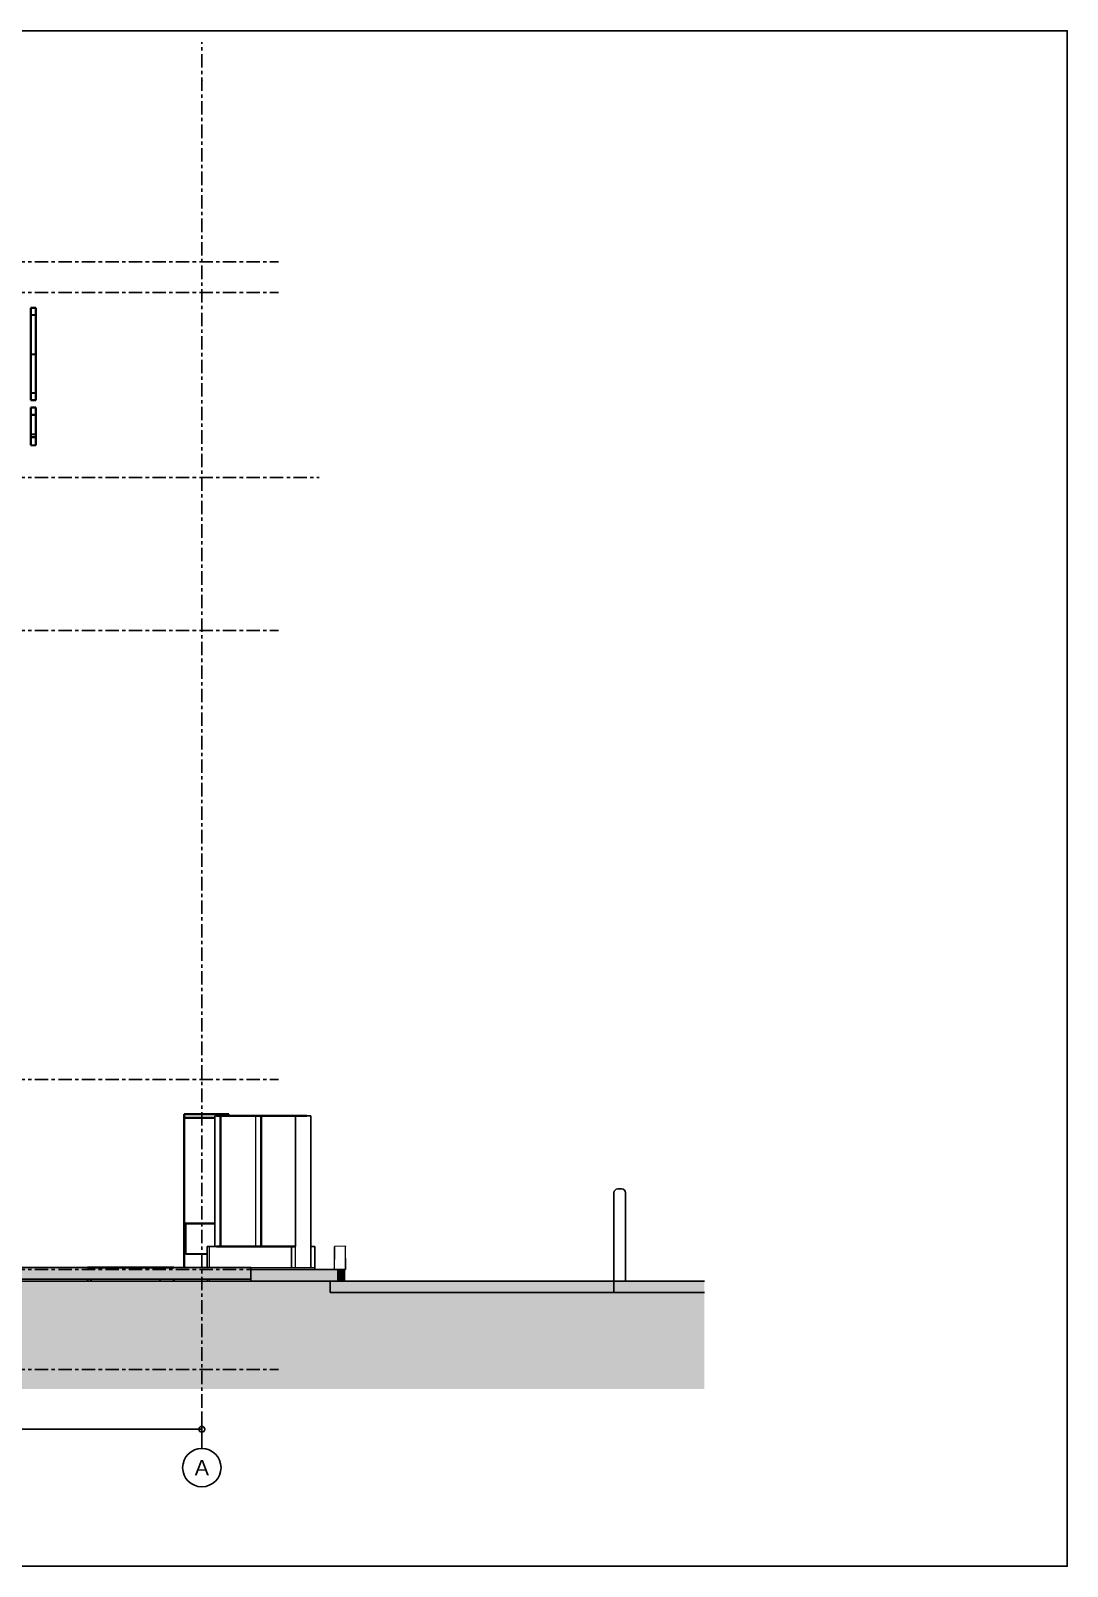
# Model space of a CAD drawing. Header units: millimetres. Extents: x -1379 to 1385823, y -4884429 to 548763.
# Drawn here: x 519040 to 532546, y -2347541 to -2327541 of the extents above; entities that cross this region are included whole.
import ezdxf
from ezdxf.enums import TextEntityAlignment as Align

# ---------------------------------------------------------------- set-up
doc = ezdxf.new("R2010")
doc.units = ezdxf.units.MM
doc.linetypes.add('CENTER', pattern=[50.8, 31.75, -6.35, 6.35, -6.35])
doc.linetypes.add('TA_GL_000.70000', pattern=[1.925, 0.7, -0.175, 0.175, -0.175, 0.7])
for name, color, linetype in [('000 - 0_SYM_DWG_GRID-BUBBLE_MAIN_COLOR_6', 6, 'Continuous'), ('000 - 0_SYM_DWG_GRIDLINE_MAIN_COLOR_251', 251, 'Continuous'), ('000 - 0_SYM_DWG_SLOPE-SYM_TEXT_COLOR_3', 3, 'Continuous'), ('000 - D I M', 1, 'Continuous'), ('000 - GRID', 251, 'CENTER')]:
    doc.layers.add(name, color=color, linetype=linetype)
for name, color, linetype, lineweight in [('A-DETL-GENF', 2, 'Continuous', 35), ('A-DETL-THIN', 1, 'Continuous', 25), ('A-FLOR-E', 2, 'Continuous', 35), ('A-FLOR-FNSH', 2, 'Continuous', 70), ('A-FLOR-PATT', 1, 'Continuous', 70), ('A-GENM', 1, 'Continuous', 35), ('A-GLAZ-CURT', 2, 'Continuous', 35), ('A-GLAZ-CWMG', 2, 'Continuous', 35), ('Q-CASE', 2, 'Continuous', 35), ('WALL-E', 2, 'Continuous', 50)]:
    doc.layers.add(name, color=color, linetype=linetype, lineweight=lineweight)
doc.styles.add('ARIAL', font='arial.ttf')
doc.styles.add('FAMELINE_FOR_CKST', font='arial.ttf')
doc.styles.add('TA', font='', dxfattribs={"height": 4.5})
doc.styles.get('TA').set_extended_font_data('Cordia New')
doc.dimstyles.new('FAMELINE-CKST_C-C', dxfattribs={"dimtxt": 0.3, "dimasz": 0.15, "dimexe": 0.1, "dimexo": 0.1, "dimgap": 0.05, "dimtad": 1, "dimzin": 0, "dimdsep": 46, "dimtxsty": 'FAMELINE_FOR_CKST', "dimblk": 'ORIGIN', "dimblk1": 'ORIGIN', "dimblk2": 'ORIGIN', "dimsah": 1, "dimcen": 0.1, "dimdle": 0.1, "dimclrd": 256, "dimclre": 256, "dimclrt": 3, "dimadec": 0, "dimazin": 0, "dimtfac": 1, "dimtix": 1, "dimtmove": 2, "dimatfit": 3, "dimfxl": 1, "dimtolj": 1, "dimtzin": 0, "dimlwd": -1, "dimlwe": -1, "dimarcsym": 0})

# ---------------------------------------------------------------- blocks, each defined once
blk = doc.blocks.new('MRTA_Logo - MRTA Logo W Text-5902323-IV01 - ELEVATION 3')
at = {"layer": 'A-GENM'}
for p, q in [((297250, 113825), (297250, 113504)), ((297250, 113441), (297250, 113825)), ((297317, 113825), (297250, 113825)), ((297250, 113825), (297317, 113825)), ((297250, 113824), (297250, 113729)), ((297250, 113793), (297250, 113824)), ((297250, 113823), (297250, 113223)), ((297250, 113223), (297250, 113823)), ((297250, 113823), (297250, 113665)), ((297250, 113792), (297250, 113823)), ((297317, 113825), (297317, 113441)), ((297317, 113504), (297317, 113825)), ((297317, 113824), (297317, 113793)), ((297317, 113729), (297317, 113824)), ((297317, 113823), (297317, 113223)), ((297317, 113223), (297317, 113823)), ((297317, 113823), (297317, 113792)), ((297317, 113665), (297317, 113823)), ((297250, 113729), (297250, 113793)), ((297250, 113665), (297250, 113792)), ((297250, 113728), (297250, 113601)), ((297250, 113221), (297250, 113728)), ((297317, 113728), (297250, 113728)), ((297250, 113665), (297250, 113602)), ((297250, 113224), (297250, 113665)), ((297250, 113602), (297250, 113224)), ((297250, 113601), (297250, 113223)), ((297317, 113793), (297317, 113729)), ((297317, 113792), (297317, 113665)), ((297317, 113728), (297317, 113221)), ((297317, 113601), (297317, 113728)), ((297317, 113665), (297317, 113224)), ((297317, 113602), (297317, 113665)), ((297317, 113224), (297317, 113602)), ((297317, 113223), (297317, 113601)), ((297250, 113504), (297250, 113441)), ((297250, 113441), (297250, 113225)), ((297250, 113378), (297250, 113441)), ((297317, 113441), (297317, 113504)), ((297317, 113441), (297317, 113378)), ((297317, 113225), (297317, 113441)), ((297250, 113225), (297250, 113378)), ((297250, 113225), (297250, 113008)), ((297250, 113071), (297250, 113225)), ((297250, 113224), (297250, 112847)), ((297250, 112784), (297250, 113224)), ((297250, 113223), (297250, 112623)), ((297250, 112623), (297250, 113223)), ((297250, 113223), (297250, 112846)), ((297250, 112718), (297250, 113221)), ((297250, 113221), (297317, 113221)), ((297317, 113378), (297317, 113225)), ((297317, 113225), (297317, 113071)), ((297317, 113008), (297317, 113225)), ((297317, 113224), (297317, 112784)), ((297317, 112847), (297317, 113224)), ((297317, 113223), (297317, 112623)), ((297317, 112623), (297317, 113223)), ((297317, 112846), (297317, 113223)), ((297317, 113221), (297317, 112718)), ((297250, 113008), (297250, 113071)), ((297250, 112624), (297250, 113008)), ((297250, 113008), (297250, 112945)), ((297317, 113071), (297317, 113008)), ((297317, 112945), (297317, 113008)), ((297317, 113008), (297317, 112624)), ((297250, 112945), (297250, 112624)), ((297250, 112847), (297250, 112784)), ((297250, 112846), (297250, 112718)), ((297317, 112624), (297317, 112945)), ((297317, 112784), (297317, 112847)), ((297317, 112718), (297317, 112846)), ((297250, 112655), (297250, 112783)), ((297250, 112783), (297250, 112623)), ((297250, 112656), (297250, 112719)), ((297250, 112719), (297250, 112624)), ((297250, 112718), (297317, 112718)), ((297250, 112624), (297250, 112656)), ((297250, 112623), (297250, 112655)), ((297317, 112624), (297250, 112624)), ((297250, 112624), (297317, 112624)), ((297317, 112623), (297250, 112623)), ((297317, 112623), (297250, 112623)), ((297250, 112623), (297317, 112623)), ((297250, 112623), (297317, 112623)), ((297317, 112623), (297317, 112783)), ((297317, 112783), (297317, 112655)), ((297317, 112624), (297317, 112719)), ((297317, 112719), (297317, 112656)), ((297317, 112656), (297317, 112624)), ((297317, 112655), (297317, 112623)), ((297317, 112529), (297250, 112529)), ((297250, 112488), (297250, 112529)), ((297250, 112529), (297250, 112035)), ((297250, 112529), (297317, 112529)), ((297250, 112214), (297250, 112488)), ((297317, 112430), (297250, 112430)), ((297317, 112430), (297250, 112430)), ((297250, 112430), (297250, 112326)), ((297250, 112390), (297250, 112430)), ((297250, 112430), (297250, 112236)), ((297250, 112390), (297250, 112430)), ((297250, 112430), (297250, 112195)), ((297250, 112390), (297250, 112430)), ((297250, 112430), (297250, 112035)), ((297250, 112390), (297250, 112430)), ((297250, 112430), (297250, 112401)), ((297250, 112390), (297250, 112430)), ((297317, 112430), (297250, 112430)), ((297250, 112430), (297317, 112430)), ((297250, 112401), (297250, 112344)), ((297317, 112035), (297317, 112529)), ((297317, 112529), (297317, 112488)), ((297317, 112488), (297317, 112214)), ((297317, 112430), (297317, 112390)), ((297317, 112326), (297317, 112430)), ((297317, 112430), (297317, 112390)), ((297317, 112236), (297317, 112430)), ((297317, 112430), (297317, 112390)), ((297317, 112035), (297317, 112430)), ((297317, 112430), (297317, 112390)), ((297317, 112195), (297317, 112430)), ((297317, 112430), (297317, 112390)), ((297317, 112401), (297317, 112430)), ((297317, 112344), (297317, 112401)), ((297250, 112181), (297250, 112390)), ((297250, 112326), (297250, 112390)), ((297250, 112146), (297250, 112390)), ((297250, 112326), (297250, 112390)), ((297250, 112326), (297250, 112390)), ((297250, 112344), (297250, 112326)), ((297250, 112220), (297250, 112326)), ((297250, 112326), (297250, 112221)), ((297250, 112035), (297250, 112326)), ((297250, 112210), (297250, 112326)), ((297250, 112325), (297250, 112321)), ((297250, 112321), (297250, 112303)), ((297250, 112303), (297250, 112301)), ((297250, 112300), (297250, 112286)), ((297250, 112284), (297250, 112255)), ((297250, 112244), (297250, 112284)), ((297250, 112283), (297250, 112266)), ((297250, 112266), (297250, 112035)), ((297250, 112255), (297250, 112199)), ((297250, 112181), (297250, 112244)), ((297250, 112235), (297250, 112218)), ((297250, 112221), (297250, 112209)), ((297250, 112218), (297250, 112220)), ((297250, 112210), (297250, 112214)), ((297250, 112183), (297250, 112210)), ((297317, 112390), (297317, 112181)), ((297317, 112390), (297317, 112326)), ((297317, 112390), (297317, 112326)), ((297317, 112390), (297317, 112146)), ((297317, 112390), (297317, 112326)), ((297317, 112326), (297317, 112344)), ((297317, 112326), (297317, 112035)), ((297317, 112221), (297317, 112326)), ((297317, 112326), (297317, 112220)), ((297317, 112326), (297317, 112210)), ((297317, 112321), (297317, 112325)), ((297317, 112303), (297317, 112321)), ((297317, 112286), (297317, 112303)), ((297317, 112284), (297317, 112244)), ((297317, 112255), (297317, 112284)), ((297317, 112266), (297317, 112283)), ((297317, 112035), (297317, 112266)), ((297317, 112199), (297317, 112255)), ((297317, 112244), (297317, 112181)), ((297317, 112218), (297317, 112235)), ((297317, 112209), (297317, 112221)), ((297317, 112220), (297317, 112218)), ((297317, 112214), (297317, 112210)), ((297317, 112210), (297317, 112183)), ((297250, 112199), (297250, 112181)), ((297250, 112195), (297250, 112178)), ((297250, 112119), (297250, 112183)), ((297250, 112162), (297250, 112181)), ((297250, 112181), (297317, 112181)), ((297250, 112177), (297250, 112141)), ((297250, 112157), (297250, 112168)), ((297250, 112168), (297250, 112167)), ((297250, 112167), (297250, 112035)), ((297250, 112139), (297250, 112162)), ((297250, 112035), (297250, 112157)), ((297250, 112142), (297250, 112146)), ((297317, 112139), (297250, 112139)), ((297250, 112098), (297250, 112139)), ((297250, 112139), (297250, 112109)), ((297250, 112098), (297250, 112139)), ((297250, 112139), (297317, 112139)), ((297250, 112035), (297250, 112119)), ((297250, 112109), (297250, 112053)), ((297250, 112035), (297250, 112098)), ((297250, 112035), (297250, 112098)), ((297250, 112035), (297250, 112073)), ((297250, 112072), (297250, 112068)), ((297250, 112068), (297250, 112035)), ((297250, 112053), (297250, 112035)), ((297250, 112035), (297317, 112035)), ((297250, 112035), (297317, 112035)), ((297250, 112035), (297317, 112035)), ((297250, 112035), (297317, 112035)), ((297250, 112035), (297317, 112035)), ((297250, 112035), (297317, 112035)), ((297250, 112035), (297317, 112035)), ((297250, 112035), (297317, 112035)), ((297250, 112035), (297317, 112035)), ((297250, 112035), (297317, 112035)), ((297317, 112181), (297317, 112199)), ((297317, 112178), (297317, 112195)), ((297317, 112183), (297317, 112119)), ((297317, 112181), (297317, 112162)), ((297317, 112141), (297317, 112177)), ((297317, 112167), (297317, 112168)), ((297317, 112168), (297317, 112157)), ((297317, 112035), (297317, 112167)), ((297317, 112162), (297317, 112139)), ((297317, 112157), (297317, 112035)), ((297317, 112146), (297317, 112142)), ((297317, 112139), (297317, 112098)), ((297317, 112139), (297317, 112098)), ((297317, 112109), (297317, 112139)), ((297317, 112119), (297317, 112035)), ((297317, 112053), (297317, 112109)), ((297317, 112098), (297317, 112035)), ((297317, 112098), (297317, 112035)), ((297317, 112073), (297317, 112035)), ((297317, 112068), (297317, 112072)), ((297317, 112035), (297317, 112068)), ((297317, 112035), (297317, 112053))]:
    blk.add_line(p, q, dxfattribs=at)
blk = doc.blocks.new('Curtain Panel Precast - Precast-5949623-IV01 - ELEVATION 3')
at = {"layer": 'A-GLAZ-CURT'}
for p, q in [((299730, 103300), (299670, 103300)), ((299670, 103300), (299730, 103300)), ((299730, 101600), (299670, 101600)), ((299670, 101600), (299730, 101600))]:
    blk.add_line(p, q, dxfattribs=at)
blk = doc.blocks.new('Rectangular Mullion - Mullion_H-Beam-5466421-IV01 - ELEVATION 3')
at = {"layer": 'A-GLAZ-CWMG', "color": 8, "lineweight": 9}
for p, q in [((299650, 103300), (299660, 103300)), ((299660, 103300), (299650, 103300)), ((299650, 103300), (299650, 101600)), ((299650, 101600), (299650, 103300)), ((299660, 103300), (299740, 103300)), ((299740, 103300), (299660, 103300)), ((299740, 103300), (299750, 103300)), ((299750, 103300), (299740, 103300)), ((299650, 101600), (299660, 101600)), ((299660, 101600), (299650, 101600)), ((299660, 101600), (299740, 101600)), ((299740, 101600), (299660, 101600)), ((299740, 101600), (299750, 101600)), ((299750, 101600), (299740, 101600))]:
    blk.add_line(p, q, dxfattribs=at)
blk = doc.blocks.new('Curtain Panel Precast - Precast-V146-IV01 - ELEVATION 3')
at = {"layer": 'A-GLAZ-CURT'}
for p, q in [((300830, 103300), (300770, 103300)), ((300770, 103300), (300830, 103300))]:
    blk.add_line(p, q, dxfattribs=at)
blk = doc.blocks.new('Rectangular Mullion - Mullion_Beam 300x700-V147-IV01 - ELEVATION 3')
at = {"layer": 'A-GLAZ-CWMG', "color": 8, "lineweight": 9}
for p, q in [((300700, 101600), (300650, 101600)), ((300650, 101600), (300650, 101325)), ((300950, 101600), (300900, 101600)), ((300950, 101300), (300950, 101600))]:
    blk.add_line(p, q, dxfattribs=at)
blk = doc.blocks.new('Rectangular Mullion - Mullion_H-Beam-V148-IV01 - ELEVATION 3')
at = {"layer": 'A-GLAZ-CWMG', "color": 8, "lineweight": 9}
for p, q in [((300750, 103300), (300760, 103300)), ((300760, 103300), (300750, 103300)), ((300760, 103300), (300840, 103300)), ((300840, 103300), (300760, 103300)), ((300840, 103300), (300850, 103300)), ((300850, 103300), (300840, 103300))]:
    blk.add_line(p, q, dxfattribs=at)
blk = doc.blocks.new('Rectangular Mullion - Mullion_H-Beam-V149-IV01 - ELEVATION 3')
at = {"layer": 'A-GLAZ-CWMG', "color": 8, "lineweight": 9}
for p, q in [((300750, 103300), (300760, 103300)), ((300760, 103300), (300750, 103300)), ((300760, 103300), (300840, 103300)), ((300840, 103300), (300760, 103300)), ((300840, 103300), (300850, 103300)), ((300850, 103300), (300840, 103300))]:
    blk.add_line(p, q, dxfattribs=at)
blk = doc.blocks.new('Curtain Panel Precast - Precast-5941517-IV01 - ELEVATION 3')
at = {"layer": 'A-GLAZ-CURT'}
for p, q in [((300830, 103300), (300770, 103300)), ((300770, 103300), (300830, 103300))]:
    blk.add_line(p, q, dxfattribs=at)
blk = doc.blocks.new('Rectangular Mullion - Mullion_H-Beam-V150-IV01 - ELEVATION 3')
at = {"layer": 'A-GLAZ-CWMG', "color": 8, "lineweight": 9}
for p, q in [((300750, 103300), (300760, 103300)), ((300760, 103300), (300750, 103300)), ((300760, 103300), (300840, 103300)), ((300840, 103300), (300760, 103300)), ((300840, 103300), (300850, 103300)), ((300850, 103300), (300840, 103300))]:
    blk.add_line(p, q, dxfattribs=at)
blk = doc.blocks.new('Curtain Panel Precast - Precast-5949621-IV01 - ELEVATION 3')
at = {"layer": 'A-GLAZ-CURT'}
for p, q in [((300274, 103300), (300232, 103300)), ((300232, 103300), (300754, 103300)), ((300797, 103300), (300274, 103300)), ((300754, 103300), (300797, 103300)), ((300700, 101600), (300232, 101600)), ((300232, 101600), (300274, 101600)), ((300274, 101600), (300700, 101600))]:
    blk.add_line(p, q, dxfattribs=at)
blk = doc.blocks.new('Rectangular Mullion - Mullion_Beam 300x700-5949619-IV01 - ELEVATION 3')
at = {"layer": 'A-GLAZ-CWMG', "color": 8, "lineweight": 9}
for p, q in [((300144, 101600), (300700, 101600)), ((300356, 101600), (300700, 101600)), ((300920, 101600), (300900, 101600)), ((300900, 101600), (300920, 101600))]:
    blk.add_line(p, q, dxfattribs=at)
blk = doc.blocks.new('Rectangular Mullion - Mullion_H-Beam-V151-IV01 - ELEVATION 3')
at = {"layer": 'A-GLAZ-CWMG', "color": 8, "lineweight": 9}
for p, q in [((300715, 103300), (300708, 103300)), ((300708, 103300), (300779, 103300)), ((300747, 103300), (300715, 103300)), ((300804, 103300), (300747, 103300)), ((300786, 103300), (300754, 103300)), ((300754, 103300), (300811, 103300)), ((300779, 103300), (300772, 103300)), ((300772, 103300), (300804, 103300)), ((300779, 103300), (300786, 103300)), ((300850, 103300), (300779, 103300)), ((300811, 103300), (300843, 103300)), ((300843, 103300), (300850, 103300))]:
    blk.add_line(p, q, dxfattribs=at)
blk = doc.blocks.new('Curtain Panel Precast - Precast-V152-IV01 - ELEVATION 3')
at = {"layer": 'A-GLAZ-CURT'}
for p, q in [((299745, 103300), (299703, 103300)), ((299703, 103300), (300225, 103300)), ((300267, 103300), (299745, 103300)), ((300225, 103300), (300267, 103300)), ((300225, 101600), (299703, 101600)), ((299703, 101600), (299745, 101600)), ((299745, 101600), (300267, 101600)), ((300267, 101600), (300225, 101600))]:
    blk.add_line(p, q, dxfattribs=at)
blk = doc.blocks.new('Rectangular Mullion - Mullion_Beam 300x700-5949620-IV01 - ELEVATION 3')
at = {"layer": 'A-GLAZ-CWMG', "color": 8, "lineweight": 9}
for p, q in [((299579, 101325), (299579, 101600)), ((299579, 101600), (299791, 101600)), ((299579, 101600), (300144, 101600)), ((299791, 101600), (300356, 101600)), ((299579, 101150), (299579, 101175))]:
    blk.add_line(p, q, dxfattribs=at)
blk = doc.blocks.new('Rectangular Mullion - Mullion_H-Beam-V153-IV01 - ELEVATION 3')
at = {"layer": 'A-GLAZ-CWMG', "color": 8, "lineweight": 9}
for p, q in [((299657, 103300), (299650, 103300)), ((299650, 103300), (299720, 103300)), ((299650, 103300), (299650, 101600)), ((299689, 103300), (299657, 103300)), ((299745, 103300), (299689, 103300)), ((299727, 103300), (299696, 103300)), ((299696, 103300), (299752, 103300)), ((299720, 103300), (299713, 103300)), ((299713, 103300), (299745, 103300)), ((299720, 103300), (299727, 103300)), ((299791, 103300), (299720, 103300)), ((299720, 101600), (299720, 103300)), ((299727, 103300), (299727, 101600)), ((299752, 103300), (299784, 103300)), ((299784, 103300), (299791, 103300)), ((299720, 101600), (299650, 101600)), ((299650, 101600), (299657, 101600)), ((299657, 101600), (299689, 101600)), ((299689, 101600), (299745, 101600)), ((299752, 101600), (299696, 101600)), ((299696, 101600), (299727, 101600)), ((299745, 101600), (299713, 101600)), ((299713, 101600), (299720, 101600)), ((299720, 101600), (299791, 101600)), ((299727, 101600), (299720, 101600)), ((299784, 101600), (299752, 101600)), ((299791, 101600), (299784, 101600))]:
    blk.add_line(p, q, dxfattribs=at)
blk = doc.blocks.new('Rectangular Mullion - Mullion_H-Beam-V154-IV01 - ELEVATION 3')
at = {"layer": 'A-GLAZ-CWMG', "color": 8, "lineweight": 9}
for p, q in [((300186, 103300), (300179, 103300)), ((300179, 103300), (300250, 103300)), ((300179, 103300), (300179, 101600)), ((300218, 103300), (300186, 103300)), ((300274, 103300), (300218, 103300)), ((300257, 103300), (300225, 103300)), ((300225, 103300), (300281, 103300)), ((300250, 103300), (300243, 103300)), ((300243, 103300), (300274, 103300)), ((300250, 103300), (300257, 103300)), ((300320, 103300), (300250, 103300)), ((300250, 101600), (300250, 103300)), ((300257, 103300), (300257, 101600)), ((300281, 103300), (300313, 103300)), ((300313, 103300), (300320, 103300)), ((300250, 101600), (300179, 101600)), ((300179, 101600), (300186, 101600)), ((300186, 101600), (300218, 101600)), ((300218, 101600), (300274, 101600)), ((300281, 101600), (300225, 101600)), ((300225, 101600), (300257, 101600)), ((300274, 101600), (300243, 101600)), ((300243, 101600), (300250, 101600)), ((300250, 101600), (300320, 101600)), ((300257, 101600), (300250, 101600)), ((300313, 101600), (300281, 101600)), ((300320, 101600), (300313, 101600))]:
    blk.add_line(p, q, dxfattribs=at)
blk = doc.blocks.new('Curtain Panel Blockwork - Precast-5940458-IV01 - ELEVATION 3')
at = {"layer": 'A-GLAZ-CURT'}
for p, q in [((300850, 103300), (300750, 103300)), ((300750, 103300), (300850, 103300))]:
    blk.add_line(p, q, dxfattribs=at)
blk = doc.blocks.new('Rectangular Mullion - Column 200x200-5465410-IV01 - ELEVATION 3')
at = {"layer": 'A-GLAZ-CWMG', "color": 8, "lineweight": 9}
for p, q in [((300900, 103300), (300700, 103300)), ((300700, 103300), (300900, 103300)), ((300700, 103300), (300700, 101600)), ((300700, 103300), (300700, 101600)), ((300900, 101600), (300900, 103300)), ((300900, 103300), (300900, 101600))]:
    blk.add_line(p, q, dxfattribs=at)
blk = doc.blocks.new('Rectangular Mullion - Column 200x200-5465411-IV01 - ELEVATION 3')
at = {"layer": 'A-GLAZ-CWMG', "color": 8, "lineweight": 9}
for p, q in [((300900, 103300), (300700, 103300)), ((300700, 103300), (300900, 103300)), ((300700, 101325), (300700, 103300)), ((300700, 101325), (300700, 103300)), ((300900, 103300), (300900, 101325)), ((300900, 101325), (300900, 103300))]:
    blk.add_line(p, q, dxfattribs=at)
blk = doc.blocks.new('Rectangular Mullion - Mullion_Beam 300x700-5949622-IV01 - ELEVATION 3')
at = {"layer": 'A-GLAZ-CWMG', "color": 8, "lineweight": 9}
for p, q in [((299850, 101600), (299550, 101600)), ((299550, 101600), (299550, 101325)), ((299550, 101175), (299550, 101150))]:
    blk.add_line(p, q, dxfattribs=at)
blk = doc.blocks.new('Rectangular Mullion - Mullion_Beam 300x700-5941516-IV01 - ELEVATION 3')
at = {"layer": 'A-GLAZ-CWMG', "color": 8, "lineweight": 9}
for p, q in [((300650, 101600), (300700, 101600)), ((300900, 101600), (300950, 101600)), ((300950, 101600), (300950, 101300))]:
    blk.add_line(p, q, dxfattribs=at)
blk = doc.blocks.new('Rectangular Mullion - Mullion_H-Beam-5464833-IV01 - ELEVATION 3')
at = {"layer": 'A-GLAZ-CWMG', "color": 8, "lineweight": 9}
for p, q in [((299650, 103300), (299660, 103300)), ((299660, 103300), (299650, 103300)), ((299650, 101600), (299650, 103300)), ((299650, 103300), (299650, 101600)), ((299660, 103300), (299740, 103300)), ((299740, 103300), (299660, 103300)), ((299740, 103300), (299750, 103300)), ((299750, 103300), (299740, 103300)), ((299650, 101600), (299660, 101600)), ((299660, 101600), (299650, 101600)), ((299660, 101600), (299740, 101600)), ((299740, 101600), (299660, 101600)), ((299740, 101600), (299750, 101600)), ((299750, 101600), (299740, 101600))]:
    blk.add_line(p, q, dxfattribs=at)
blk = doc.blocks.new('Curtain Panel Precast - Precast-5464831-IV01 - ELEVATION 3')
at = {"layer": 'A-GLAZ-CURT'}
for p, q in [((299730, 103300), (299670, 103300)), ((299670, 103300), (299730, 103300)), ((299730, 101600), (299670, 101600)), ((299670, 101600), (299730, 101600))]:
    blk.add_line(p, q, dxfattribs=at)
blk = doc.blocks.new('Curtain Panel Precast - Precast w MRTA Logo-5466455-IV01 - ELEVATION 3')
at = {"layer": 'A-GLAZ-CURT'}
for p, q in [((299730, 103300), (299670, 103300)), ((299670, 103300), (299730, 103300)), ((299730, 101600), (299670, 101600)), ((299670, 101600), (299730, 101600))]:
    blk.add_line(p, q, dxfattribs=at)
blk = doc.blocks.new('Rectangular Mullion - Mullion_Beam 300x700-5466502-IV01 - ELEVATION 3')
at = {"layer": 'A-GLAZ-CWMG', "color": 8, "lineweight": 9}
for p, q in [((299550, 101325), (299550, 101600)), ((299550, 101600), (299850, 101600))]:
    blk.add_line(p, q, dxfattribs=at)
blk = doc.blocks.new('Rectangular Mullion - Mullion_H-Beam-5464829-IV01 - ELEVATION 3')
at = {"layer": 'A-GLAZ-CWMG', "color": 8, "lineweight": 9}
for p, q in [((299650, 103300), (299660, 103300)), ((299660, 103300), (299650, 103300)), ((299650, 101600), (299650, 103300)), ((299650, 103300), (299650, 101600)), ((299660, 103300), (299740, 103300)), ((299740, 103300), (299660, 103300)), ((299740, 103300), (299750, 103300)), ((299750, 103300), (299740, 103300)), ((299650, 101600), (299660, 101600)), ((299660, 101600), (299650, 101600)), ((299660, 101600), (299740, 101600)), ((299740, 101600), (299660, 101600)), ((299740, 101600), (299750, 101600)), ((299750, 101600), (299740, 101600))]:
    blk.add_line(p, q, dxfattribs=at)
blk = doc.blocks.new('Rectangular Mullion - Mullion_Beam 300x700-5466436-IV01 - ELEVATION 3')
at = {"layer": 'A-GLAZ-CWMG', "color": 8, "lineweight": 9}
blk.add_line((299850, 101600), (299830, 101600), dxfattribs=at)
blk = doc.blocks.new('DPA_GM-Manhole Cover Type 2 - 600x600-V136-IV01 - ELEVATION 3')
at = {"layer": 'A-GENM', "lineweight": 9}
h = blk.add_hatch(dxfattribs=at)
h.set_pattern_fill('FP_49', color=256, style=0, pattern_type=2)
h.set_pattern_definition([(87.236, (298194.556, 0), (-1.62598107, 33.67558542), []), (92.764, (298194.556, 0), (-4.87760347, 33.67596877), [84.288, -50.573])])
h.paths.add_polyline_path([(298170, 101325), (298180, 101325), (298180, 101327), (298160, 101327), (298160, 101325)])
h = blk.add_hatch(dxfattribs=at)
h.set_pattern_fill('FP_50', color=256, style=0, pattern_type=2)
h.set_pattern_definition([(53.483, (295143.12, 0), (-24.93489, 33.67606), []), (126.517, (295143.12, 0), (-74.804, 33.67637), [104.756, -62.853])])
h.paths.add_polyline_path([(298184, 101325), (298264, 101325), (298264, 101327), (298180, 101327), (298180, 101325)])
h = blk.add_hatch(dxfattribs=at)
h.set_pattern_fill('FP_51', color=256, style=0, pattern_type=2)
h.set_pattern_definition([(45.033, (292098.854, 0), (-33.636283, 33.676074), []), (134.967, (292098.854, 0), (-100.910215, 33.675396), [118.993, -71.396])])
h.paths.add_polyline_path([(298384, 101325), (298384, 101327), (298264, 101327), (298264, 101325), (298379, 101325)])
h = blk.add_hatch(dxfattribs=at)
h.set_pattern_fill('FP_52', color=256, style=0, pattern_type=2)
h.set_pattern_definition([(56.093, (295293.025, 0), (-22.634779, 33.676643), []), (123.907, (295293.025, 0), (-67.905139, 33.674984), [101.44, -60.864])])
h.paths.add_polyline_path([(298460, 101325), (298460, 101327), (298384, 101327), (298384, 101325)])
h = blk.add_hatch(dxfattribs=at)
h.set_pattern_fill('FP_48', color=256, style=0, pattern_type=2)
h.set_pattern_definition([(87.236, (298494.206, 0), (-1.62598107, 33.67558542), []), (92.764, (298494.206, 0), (-4.87760347, 33.67596877), [84.288, -50.573])])
h.paths.add_polyline_path([(298460, 101325), (298480, 101325), (298480, 101327), (298460, 101327)])
h = blk.add_hatch(dxfattribs=at)
h.set_pattern_fill('FP_47', color=256, style=0, pattern_type=2)
h.set_pattern_definition([(53.483, (295285.7, 0), (-24.93489, 33.67606), []), (126.517, (295285.7, 0), (-74.804, 33.67637), [104.756, -62.853])])
h.paths.add_polyline_path([(298564, 101325), (298569, 101325), (298569, 101327), (298480, 101327), (298480, 101325)])
h = blk.add_hatch(dxfattribs=at)
h.set_pattern_fill('FP_46', color=256, style=0, pattern_type=2)
h.set_pattern_definition([(45.033, (292099.096, 0), (-33.636283, 33.676074), []), (134.967, (292099.096, 0), (-100.910215, 33.675396), [118.993, -71.396])])
h.paths.add_polyline_path([(298679, 101325), (298679, 101327), (298569, 101327), (298569, 101325)])
h = blk.add_hatch(dxfattribs=at)
h.set_pattern_fill('FP_45', color=256, style=0, pattern_type=2)
h.set_pattern_definition([(56.093, (295450.093, 0), (-22.634779, 33.676643), []), (123.907, (295450.093, 0), (-67.905139, 33.674984), [101.44, -60.864])])
h.paths.add_polyline_path([(298684, 101325), (298760, 101325), (298760, 101327), (298679, 101327), (298679, 101325)])
at = {"layer": 'A-GENM'}
for p, q in [((298032, 101325), (297989, 101325)), ((297989, 101325), (298888, 101325)), ((298931, 101325), (298032, 101325)), ((298141, 101325), (298750, 101325)), ((298141, 101325), (298170, 101325)), ((298141, 101325), (298170, 101325)), ((298750, 101325), (298141, 101325)), ((298146, 101325), (298175, 101325)), ((298745, 101325), (298146, 101325)), ((298736, 101325), (298156, 101325)), ((298156, 101325), (298184, 101325)), ((298160, 101327), (298180, 101327)), ((298236, 101327), (298160, 101327)), ((298160, 101327), (298160, 101325)), ((298160, 101325), (298236, 101325)), ((298180, 101325), (298160, 101325)), ((298169, 101325), (298184, 101325)), ((298169, 101325), (298183, 101325)), ((298779, 101325), (298170, 101325)), ((298170, 101325), (298779, 101325)), ((298175, 101325), (298774, 101325)), ((298180, 101327), (298264, 101327)), ((298180, 101325), (298180, 101327)), ((298264, 101325), (298180, 101325)), ((298183, 101325), (298198, 101325)), ((298184, 101325), (298764, 101325)), ((298198, 101325), (298184, 101325)), ((298195, 101325), (298208, 101325)), ((298195, 101325), (298210, 101325)), ((298223, 101325), (298208, 101325)), ((298210, 101325), (298223, 101325)), ((298356, 101327), (298236, 101327)), ((298236, 101325), (298356, 101325)), ((298264, 101327), (298384, 101327)), ((298264, 101325), (298264, 101327)), ((298384, 101325), (298264, 101325)), ((298440, 101327), (298356, 101327)), ((298356, 101325), (298440, 101325)), ((298384, 101327), (298460, 101327)), ((298384, 101325), (298384, 101327)), ((298460, 101325), (298384, 101325)), ((298411, 101325), (298397, 101325)), ((298397, 101325), (298412, 101325)), ((298426, 101325), (298411, 101325)), ((298426, 101325), (298412, 101325)), ((298438, 101325), (298423, 101325)), ((298423, 101325), (298436, 101325)), ((298451, 101325), (298436, 101325)), ((298451, 101325), (298438, 101325)), ((298460, 101327), (298440, 101327)), ((298440, 101325), (298460, 101325)), ((298536, 101327), (298460, 101327)), ((298460, 101327), (298480, 101327)), ((298460, 101325), (298460, 101327)), ((298480, 101325), (298460, 101325)), ((298460, 101325), (298536, 101325)), ((298469, 101325), (298484, 101325)), ((298469, 101325), (298482, 101325)), ((298480, 101327), (298569, 101327)), ((298480, 101327), (298480, 101325)), ((298569, 101325), (298480, 101325)), ((298482, 101325), (298497, 101325)), ((298497, 101325), (298484, 101325)), ((298494, 101325), (298508, 101325)), ((298494, 101325), (298509, 101325)), ((298523, 101325), (298508, 101325)), ((298509, 101325), (298523, 101325)), ((298656, 101327), (298536, 101327)), ((298536, 101325), (298656, 101325)), ((298569, 101327), (298679, 101327)), ((298569, 101327), (298569, 101325)), ((298679, 101325), (298569, 101325)), ((298740, 101327), (298656, 101327)), ((298656, 101325), (298740, 101325)), ((298679, 101327), (298760, 101327)), ((298679, 101327), (298679, 101325)), ((298760, 101325), (298679, 101325)), ((298710, 101325), (298697, 101325)), ((298697, 101325), (298712, 101325)), ((298725, 101325), (298710, 101325)), ((298725, 101325), (298712, 101325)), ((298737, 101325), (298722, 101325)), ((298722, 101325), (298736, 101325)), ((298764, 101325), (298736, 101325)), ((298751, 101325), (298736, 101325)), ((298751, 101325), (298737, 101325)), ((298760, 101327), (298740, 101327)), ((298740, 101325), (298760, 101325)), ((298774, 101325), (298745, 101325)), ((298750, 101325), (298779, 101325)), ((298779, 101325), (298750, 101325)), ((298760, 101327), (298760, 101325)), ((298888, 101325), (298931, 101325)), ((297989, 101175), (297989, 101150)), ((298032, 101175), (298032, 101150)), ((298931, 101175), (298931, 101150))]:
    blk.add_line(p, q, dxfattribs=at)
blk = doc.blocks.new('DPA_GM-Manhole Cover Type 2 - 600x600-V137-IV01 - ELEVATION 3')
at = {"layer": 'A-GENM', "lineweight": 9}
h = blk.add_hatch(dxfattribs=at)
h.set_pattern_fill('FP_54', color=256, style=0, pattern_type=2)
h.set_pattern_definition([(45, (292109.053, 0), (-33.67596, 33.67596), []), (135, (292109.053, 0), (-101.027881, 33.67596), [119.062, -71.437])])
h.paths.add_polyline_path([(298760, 101325), (298868, 101325), (298868, 101327), (298760, 101327)])
h = blk.add_hatch(dxfattribs=at)
h.set_pattern_fill('FP_53', color=256, style=0, pattern_type=2)
h.set_pattern_definition([(54.736, (293316.103, 0), (-23.813104, 33.675876), []), (125.264, (293316.103, 0), (-71.437692, 33.676435), [103.111, -61.867])])
h.paths.add_polyline_path([(298868, 101325), (298953, 101325), (298953, 101327), (298868, 101327)])
at = {"layer": 'A-GENM'}
for p, q in [((299113, 101325), (298213, 101325)), ((298213, 101325), (299113, 101325)), ((298358, 101325), (298968, 101325)), ((298968, 101325), (298358, 101325)), ((298358, 101325), (298968, 101325)), ((298968, 101325), (298358, 101325)), ((298363, 101325), (298963, 101325)), ((298963, 101325), (298363, 101325)), ((298373, 101327), (298453, 101327)), ((298453, 101327), (298373, 101327)), ((298953, 101325), (298373, 101325)), ((298373, 101325), (298953, 101325)), ((298373, 101325), (298453, 101325)), ((298453, 101325), (298373, 101325)), ((298453, 101327), (298573, 101327)), ((298573, 101327), (298453, 101327)), ((298453, 101325), (298573, 101325)), ((298573, 101325), (298453, 101325)), ((298573, 101327), (298653, 101327)), ((298653, 101327), (298573, 101327)), ((298573, 101325), (298653, 101325)), ((298653, 101325), (298573, 101325)), ((298753, 101327), (298673, 101327)), ((298673, 101327), (298758, 101327)), ((298758, 101325), (298673, 101325)), ((298673, 101325), (298753, 101325)), ((298873, 101327), (298753, 101327)), ((298753, 101325), (298873, 101325)), ((298758, 101327), (298868, 101327)), ((298868, 101325), (298758, 101325)), ((298868, 101327), (298953, 101327)), ((298868, 101327), (298868, 101325)), ((298953, 101325), (298868, 101325)), ((298953, 101327), (298873, 101327)), ((298873, 101325), (298953, 101325)), ((298953, 101327), (298953, 101325)), ((298953, 101325), (298953, 101327)), ((299113, 101175), (299113, 101150)), ((299113, 101150), (299113, 101175))]:
    blk.add_line(p, q, dxfattribs=at)
blk = doc.blocks.new('DPA_FREESTANDING FH-FDC - _L_1200 X _D_600 _H_900MM-4081730-IV01 - ELEVATION 3')
at = {"layer": 'Q-CASE'}
for p, q in [((299250, 103325), (299830, 103325)), ((299830, 103325), (299250, 103325)), ((299250, 103325), (299250, 103275)), ((299250, 103275), (299250, 103325)), ((299250, 103275), (299300, 103275)), ((299300, 103275), (299250, 103275)), ((299250, 103275), (299250, 101900)), ((299250, 101900), (299250, 103275)), ((299650, 103275), (299250, 103275)), ((299250, 103275), (299650, 103275)), ((299250, 103275), (299250, 101900)), ((299250, 101900), (299250, 103275)), ((299650, 103275), (299250, 103275)), ((299250, 103275), (299650, 103275)), ((299250, 103275), (299650, 103275)), ((299650, 103275), (299250, 103275)), ((299830, 103300), (299830, 103325)), ((299830, 103300), (299830, 103325)), ((299250, 101900), (299250, 101325)), ((299250, 101325), (299250, 101900)), ((299250, 101900), (299650, 101900)), ((299650, 101900), (299250, 101900)), ((299300, 101900), (299250, 101900)), ((299250, 101900), (299300, 101900)), ((299250, 101900), (299650, 101900)), ((299250, 101900), (299650, 101900)), ((299250, 101900), (299650, 101900)), ((299250, 101900), (299650, 101900)), ((299270, 101500), (299270, 101900)), ((299650, 101900), (299270, 101900)), ((299650, 101900), (299270, 101900)), ((299550, 101500), (299270, 101500))]:
    blk.add_line(p, q, dxfattribs=at)
blk = doc.blocks.new('C-1-IV01_REV00_20260614-165348_ELEVATION_3_EX')
at = {"layer": 'A-DETL-GENF', "lineweight": 9}
h = blk.add_hatch(dxfattribs=at)
h.set_pattern_fill('FP_55', color=253, style=0, pattern_type=2)
h.set_pattern_definition([(45, (11554.42, 0), (0, 449.0128), [317.5, -317.5]), (45, (11470.23, 84.2), (0, 449.0128), [317.5, -317.5]), (45, (11386.04, 168.38), (0, 449.0128), [317.5, -317.5]), (135, (11386.04, 224.5), (-449.0128, 3e-14), [317.5, -317.5]), (135, (11470.23, 308.7), (-449.0128, 3e-14), [317.5, -317.5]), (135, (11554.42, 392.9), (-449.0128, 3e-14), [317.5, -317.5])])
h.paths.add_polyline_path([(-5122, 99745), (25474, 99745), (25474, 101000), (20595, 101000), (20595, 101150), (-5122, 101150)])
at = {"layer": 'A-DETL-GENF'}
for points in [[(21649, 101000), (24295, 101000), (24295, 101150), (20595, 101150), (20595, 101000), (20795, 101000)], [(25474, 101000), (25474, 101150), (24295, 101150), (24295, 101000), (24996, 101000)]]:
    blk.add_hatch(color=7, dxfattribs=at).paths.add_polyline_path(points)
at = {"layer": 'A-FLOR-PATT', "lineweight": 35}
h = blk.add_hatch(color=7, dxfattribs=at)
h.paths.add_polyline_path([(19565, 101150), (20696, 101150), (20696, 101300), (19565, 101300)])
h.paths.add_polyline_path([(-5122, 101150), (-2977, 101150), (-2977, 101300), (-5122, 101300), (-5122, 101254)])
for points in [[(-2977, 101175), (19565, 101175), (19565, 101325), (-2977, 101325)], [(20795, 101150), (20795, 101300), (20696, 101300), (20696, 101150)]]:
    blk.add_hatch(color=7, dxfattribs=at).paths.add_polyline_path(points)
at = {"layer": 'A-DETL-THIN'}
for p, q in [((24295, 102300), (24295, 101150)), ((24395, 102350), (24345, 102350)), ((24445, 101150), (24445, 102300)), ((25474, 101150), (-5122, 101150)), ((24295, 101150), (20595, 101150)), ((20595, 101150), (20595, 101000)), ((20595, 101000), (24295, 101000)), ((20795, 101150), (25474, 101150)), ((24295, 101000), (24295, 101150)), ((25474, 101150), (24295, 101150)), ((24295, 101150), (24295, 101000)), ((24295, 101150), (24445, 101150)), ((24295, 101000), (25474, 101000))]:
    blk.add_line(p, q, dxfattribs=at)
for centre, start, end in [((24345, 102300), 90, 180), ((24395, 102300), 0, 90)]:
    blk.add_arc(centre, 50, start, end, dxfattribs=at)
at = {"layer": 'A-FLOR-E', "color": 8, "lineweight": 9}
for p, q in [((20795, 101450), (20795, 101300)), ((20795, 101450), (20795, 101329)), ((19565, 101325), (20395, 101325)), ((20395, 101300), (20395, 101325)), ((20395, 101300), (20706, 101300)), ((20696, 101300), (20706, 101300)), ((17434, 101150), (16645, 101150)), ((18995, 101150), (18558, 101150)), ((20706, 101150), (20395, 101150)), ((20706, 101150), (20696, 101150)), ((24573, 101150), (24569, 101150)), ((24577, 101150), (24573, 101150)), ((24633, 101150), (24635, 101150))]:
    blk.add_line(p, q, dxfattribs=at)
at = {"layer": 'A-FLOR-FNSH', "color": 250, "lineweight": 25}
for p, q in [((19565, 101325), (-2977, 101325)), ((19565, 101175), (19565, 101325)), ((20696, 101300), (19565, 101300)), ((19565, 101300), (19565, 101150)), ((20795, 101300), (20696, 101300)), ((20696, 101300), (20696, 101150)), ((20696, 101150), (20696, 101300)), ((-2977, 101175), (19565, 101175)), ((19565, 101150), (20696, 101150)), ((20696, 101150), (24419, 101150)), ((25474, 101150), (24569, 101150))]:
    blk.add_line(p, q, dxfattribs=at)
at = {"layer": 'WALL-E', "lineweight": 9}
for p, q in [((18995, 101325), (18995, 101600)), ((18995, 101600), (18995, 101325)), ((18995, 101600), (19295, 101600)), ((18995, 101600), (19295, 101600)), ((19295, 101600), (19275, 101600)), ((19295, 101600), (20095, 101600)), ((20095, 101600), (19295, 101600)), ((20095, 101325), (20095, 101600)), ((20095, 101325), (20095, 101600)), ((20095, 101600), (20095, 101325)), ((20095, 101600), (20145, 101600)), ((20095, 101600), (20145, 101600)), ((20095, 101325), (20095, 101600)), ((20145, 101600), (20095, 101600)), ((20095, 101600), (20145, 101600)), ((20345, 101600), (20395, 101600)), ((20345, 101600), (20395, 101600)), ((20395, 101600), (20345, 101600)), ((20345, 101600), (20395, 101600)), ((20395, 101300), (20395, 101600)), ((20395, 101600), (20395, 101300)), ((20395, 101300), (20395, 101600)), ((20395, 101600), (20395, 101300)), ((20795, 101604), (20655, 101600)), ((20655, 101300), (20655, 101600)), ((20655, 101600), (20655, 101429)), ((20795, 101429), (20795, 101604)), ((20795, 101604), (20795, 101600)), ((20795, 101300), (20795, 101600)), ((20655, 101300), (20795, 101300))]:
    blk.add_line(p, q, dxfattribs=at)
at = {"layer": 'A-GENM'}
for name in ['MRTA_Logo - MRTA Logo W Text-5902323-IV01 - ELEVATION 3', 'DPA_GM-Manhole Cover Type 2 - 600x600-V136-IV01 - ELEVATION 3', 'DPA_GM-Manhole Cover Type 2 - 600x600-V137-IV01 - ELEVATION 3']:
    blk.add_blockref(name, (-280555, 0), dxfattribs=at)
at = {"layer": 'A-GLAZ-CURT'}
for name in ['Curtain Panel Precast - Precast-5949623-IV01 - ELEVATION 3', 'Curtain Panel Precast - Precast-5464831-IV01 - ELEVATION 3', 'Curtain Panel Precast - Precast w MRTA Logo-5466455-IV01 - ELEVATION 3', 'Curtain Panel Precast - Precast-5464831-IV01 - ELEVATION 3', 'Curtain Panel Precast - Precast-5464831-IV01 - ELEVATION 3', 'Curtain Panel Precast - Precast w MRTA Logo-5466455-IV01 - ELEVATION 3', 'Curtain Panel Precast - Precast-V152-IV01 - ELEVATION 3', 'Curtain Panel Precast - Precast-5949621-IV01 - ELEVATION 3', 'Curtain Panel Blockwork - Precast-5940458-IV01 - ELEVATION 3', 'Curtain Panel Precast - Precast-V146-IV01 - ELEVATION 3', 'Curtain Panel Precast - Precast-V146-IV01 - ELEVATION 3', 'Curtain Panel Precast - Precast-V146-IV01 - ELEVATION 3', 'Curtain Panel Precast - Precast-5941517-IV01 - ELEVATION 3']:
    blk.add_blockref(name, (-280555, 0), dxfattribs=at)
at = {"layer": 'A-GLAZ-CWMG', "color": 8, "lineweight": 9}
for name in ['Rectangular Mullion - Mullion_H-Beam-5466421-IV01 - ELEVATION 3', 'Rectangular Mullion - Mullion_H-Beam-V153-IV01 - ELEVATION 3', 'Rectangular Mullion - Mullion_H-Beam-5464833-IV01 - ELEVATION 3', 'Rectangular Mullion - Mullion_H-Beam-5464829-IV01 - ELEVATION 3', 'Rectangular Mullion - Mullion_H-Beam-5464829-IV01 - ELEVATION 3', 'Rectangular Mullion - Mullion_H-Beam-5464829-IV01 - ELEVATION 3', 'Rectangular Mullion - Mullion_H-Beam-5464829-IV01 - ELEVATION 3', 'Rectangular Mullion - Mullion_H-Beam-5464829-IV01 - ELEVATION 3', 'Rectangular Mullion - Mullion_H-Beam-V154-IV01 - ELEVATION 3', 'Rectangular Mullion - Column 200x200-5465410-IV01 - ELEVATION 3', 'Rectangular Mullion - Column 200x200-5465411-IV01 - ELEVATION 3', 'Rectangular Mullion - Mullion_H-Beam-V151-IV01 - ELEVATION 3', 'Rectangular Mullion - Mullion_H-Beam-V148-IV01 - ELEVATION 3', 'Rectangular Mullion - Mullion_H-Beam-V149-IV01 - ELEVATION 3', 'Rectangular Mullion - Mullion_H-Beam-V150-IV01 - ELEVATION 3', 'Rectangular Mullion - Mullion_H-Beam-V150-IV01 - ELEVATION 3', 'Rectangular Mullion - Mullion_H-Beam-V150-IV01 - ELEVATION 3', 'Rectangular Mullion - Mullion_Beam 300x700-5949622-IV01 - ELEVATION 3', 'Rectangular Mullion - Mullion_Beam 300x700-5466502-IV01 - ELEVATION 3', 'Rectangular Mullion - Mullion_Beam 300x700-5949620-IV01 - ELEVATION 3', 'Rectangular Mullion - Mullion_Beam 300x700-5466436-IV01 - ELEVATION 3', 'Rectangular Mullion - Mullion_Beam 300x700-5949619-IV01 - ELEVATION 3', 'Rectangular Mullion - Mullion_Beam 300x700-V147-IV01 - ELEVATION 3', 'Rectangular Mullion - Mullion_Beam 300x700-5941516-IV01 - ELEVATION 3']:
    blk.add_blockref(name, (-280555, 0), dxfattribs=at)
at = {"layer": 'Q-CASE'}
blk.add_blockref('DPA_FREESTANDING FH-FDC - _L_1200 X _D_600 _H_900MM-4081730-IV01 - ELEVATION 3', (-280555, 0), dxfattribs=at)
blk = doc.blocks.new('*U2271')
at = {"layer": '000 - 0_SYM_DWG_GRID-BUBBLE_MAIN_COLOR_6'}
blk.add_line((20.6, 0), (15.6, 0), dxfattribs=at)
blk.add_circle((25.6, 0), 5, dxfattribs=at)
at = {"layer": '000 - 0_SYM_DWG_GRIDLINE_MAIN_COLOR_251', "color": 0, "linetype": 'ByBlock', "ltscale": 5}
blk.add_line((10, 0), (-345.74, 0), dxfattribs=at)
at = {"layer": '000 - 0_SYM_DWG_GRIDLINE_MAIN_COLOR_251', "color": 3}
blk.add_point((-335.74, 0), dxfattribs=at)
at = {"layer": '000 - 0_SYM_DWG_GRIDLINE_MAIN_COLOR_251', "color": 0}
blk.add_point((0, 0), dxfattribs=at)
at = {"style": 'TA', "flags": 1}
blk.add_attdef('LOCATION', (6, -6), '', height=4.5, rotation=270, dxfattribs=at)
at = {"layer": '000 - 0_SYM_DWG_SLOPE-SYM_TEXT_COLOR_3', "style": 'ARIAL'}
blk.add_attdef('GRID-HEAD', text='', height=4, rotation=90, dxfattribs=at).set_placement((25.6, 0), align=Align.MIDDLE_CENTER)
blk = doc.blocks.new('*U1922')
at = {"layer": '000 - 0_SYM_DWG_GRIDLINE_MAIN_COLOR_251', "color": 0, "linetype": 'ByBlock', "ltscale": 5}
blk.add_line((20, 0), (-460.02, 0), dxfattribs=at)
at = {"layer": '000 - 0_SYM_DWG_GRIDLINE_MAIN_COLOR_251', "color": 3}
blk.add_point((-440.02, 0), dxfattribs=at)
at = {"layer": '000 - 0_SYM_DWG_GRIDLINE_MAIN_COLOR_251', "color": 0}
blk.add_point((0, 0), dxfattribs=at)
at = {"style": 'TA', "flags": 1}
blk.add_attdef('LOCATION', (6, -6), '', height=4.5, rotation=270, dxfattribs=at)
blk = doc.blocks.new('*U2274')
at = {"layer": '000 - 0_SYM_DWG_GRIDLINE_MAIN_COLOR_251', "color": 0, "linetype": 'ByBlock', "ltscale": 5}
blk.add_line((20, 0), (-460.02, 0), dxfattribs=at)
at = {"layer": '000 - 0_SYM_DWG_GRIDLINE_MAIN_COLOR_251', "color": 3}
blk.add_point((-440.02, 0), dxfattribs=at)
at = {"layer": '000 - 0_SYM_DWG_GRIDLINE_MAIN_COLOR_251', "color": 0}
blk.add_point((0, 0), dxfattribs=at)
at = {"style": 'TA', "flags": 1}
blk.add_attdef('LOCATION', (6, -6), '', height=4.5, rotation=270, dxfattribs=at)
blk = doc.blocks.new('_Origin')
at = {"color": 0, "linetype": 'ByBlock', "lineweight": -2}
blk.add_line((0, 0), (-1, 0), dxfattribs=at)
blk.add_circle((0, 0), 0.5, dxfattribs=at)
blk = doc.blocks.new('*D3734')
at = {"layer": '000 - D I M', "transparency": 16777216}
for p, q in [((7985, 99450), (7985, 99169)), ((18925, 99450), (18925, 99169)), ((18850, 99219), (8060, 99219))]:
    blk.add_line(p, q, dxfattribs=at)
at = {"layer": 'Defpoints', "color": 0, "transparency": 16777216}
for p in [(7985, 99500), (18925, 99500), (7985, 99219)]:
    blk.add_point(p, dxfattribs=at)
at = {"layer": '000 - D I M', "transparency": 16777216, "xscale": 75, "yscale": 75, "zscale": 75, "rotation": 180}
blk.add_blockref('_Origin', (7985, 99219), dxfattribs=at)
at = {"layer": '000 - D I M', "transparency": 16777216, "xscale": 75, "yscale": 75, "zscale": 75}
blk.add_blockref('_Origin', (18925, 99219), dxfattribs=at)
at = {"layer": '000 - D I M', "color": 3, "transparency": 16777216, "insert": (13455, 99320), "char_height": 150, "attachment_point": 5, "style": 'FAMELINE_FOR_CKST'}
blk.add_mtext('\\A1;10940', dxfattribs=at)
blk = doc.blocks.new('*U1841')
at = {"layer": '000 - 0_SYM_DWG_GRIDLINE_MAIN_COLOR_251', "color": 0, "linetype": 'ByBlock', "ltscale": 5}
blk.add_line((20, 0), (-470.6, 0), dxfattribs=at)
at = {"layer": '000 - 0_SYM_DWG_GRIDLINE_MAIN_COLOR_251', "color": 3}
blk.add_point((-450.6, 0), dxfattribs=at)
at = {"layer": '000 - 0_SYM_DWG_GRIDLINE_MAIN_COLOR_251', "color": 0}
blk.add_point((0, 0), dxfattribs=at)
at = {"style": 'TA', "flags": 1}
blk.add_attdef('LOCATION', (6, -6), '', height=4.5, rotation=270, dxfattribs=at)
blk = doc.blocks.new('C-1-IV01_REV00_20260614-165820_ELEVATION_3_DIMS')
at = {"layer": '000 - GRID', "linetype": 'TA_GL_000.70000', "xscale": 50.00000000000004, "yscale": 50.00000000000004, "zscale": 50.00000000000004, "rotation": 270}
blk.add_blockref('*U2271', (18925, 100000), dxfattribs=at).add_auto_attribs({'GRID-HEAD': 'A'})
at = {"layer": '000 - GRID', "linetype": 'TA_GL_000.70000', "xscale": 50, "yscale": 50, "zscale": 50, "rotation": 180}
for name, p in [('*U1922', (-3076, 114425)), ('*U1922', (-3076, 114025)), ('*U1841', (-3076, 111614)), ('*U1922', (-3076, 109625)), ('*U2274', (-3076, 103775)), ('*U1922', (-3076, 101300)), ('*U1922', (-3076, 100000))]:
    blk.add_blockref(name, p, dxfattribs=at)
at = {"layer": '000 - D I M'}
dim = blk.add_linear_dim(base=(7985, 99218.8), p1=(18925, 99500), p2=(7985, 99500), dimstyle='FAMELINE-CKST_C-C', override={"dimscale": 500, "dimdec": 0, "dimlfac": 1}, dxfattribs=at)
dim.commit()
dim.dimension.update_dxf_attribs({"geometry": '*D3734', "text_midpoint": (13455, 99320.3)})

msp = doc.modelspace()

# ---------------------------------------------------------------- linework, layer by layer
msp.add_lwpolyline([(493796.4, -2347540.5), (532546.4, -2347540.5), (532546.4, -2327540.5), (493796.4, -2327540.5)], close=True)

# ---------------------------------------------------------------- block references
for name in ['C-1-IV01_REV00_20260614-165820_ELEVATION_3_DIMS', 'C-1-IV01_REV00_20260614-165348_ELEVATION_3_EX']:
    msp.add_blockref(name, (502344.8, -2444975.4))

doc.saveas('drawing.dxf')
